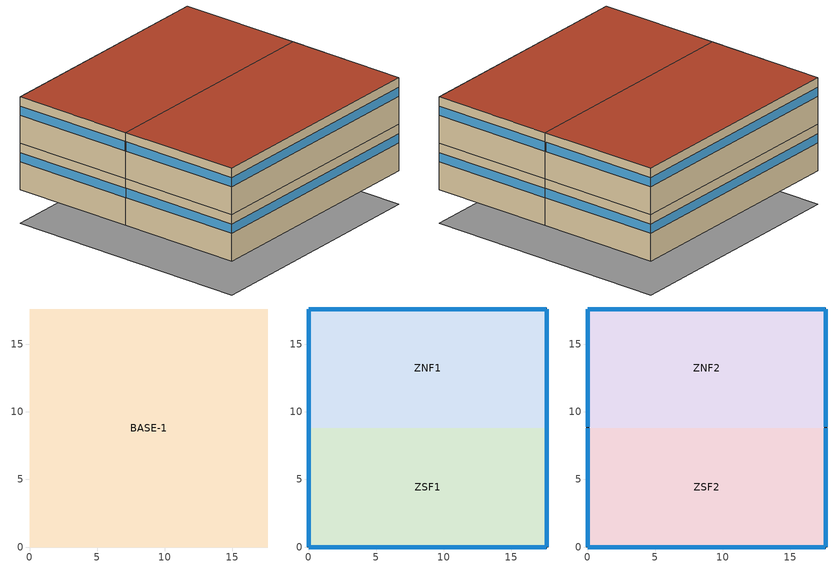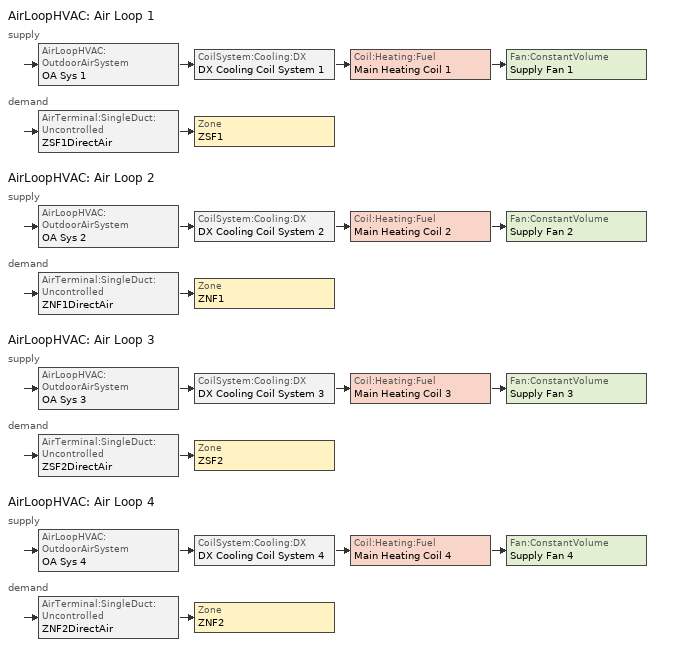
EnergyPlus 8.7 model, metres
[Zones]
BASE-1
 floor ground (SLABL): 0,17.59 17.59,17.59 17.59,0 0,0 z-2.44
ZSF1
 floor to BASE-1 (FLOORR): 0,8.79 17.59,8.79 17.59,0 0,0 z0
 wall outside (WALLR): 0,8.79 0,0 17.59,0 17.59,8.79 z0:3.35
 window (Dbl LoE (e2=.1) Clr 6mm/6mm Air): 17.59,0.01 17.59,8.79 / 0.01,0 17.58,0 / 0,8.79 0,0.01 z2.01:2.67
ZNF1
 floor to BASE-1 (FLOORR): 0,17.59 17.59,17.59 17.59,8.79 0,8.79 z0
 wall outside (WALLR): 17.59,8.79 17.59,17.59 0,17.59 0,8.79 z0:3.35
 window (Dbl LoE (e2=.1) Clr 6mm/6mm Air): 17.59,8.8 17.59,17.58 / 17.58,17.59 0.01,17.59 / 0,17.58 0,8.8 z2.01:2.67
ZSF2
 floor to ZSF1 (FLOORR): 0,8.79 17.59,8.79 17.59,0 0,0 z3.35
 wall outside (WALLR): 0,8.79 0,0 17.59,0 17.59,8.79 z3.35:6.71
 window (Dbl LoE (e2=.1) Clr 6mm/6mm Air): 17.59,0.01 17.59,8.79 / 0.01,0 17.58,0 / 0,8.79 0,0.01 z5.36:6.03
 roof outside (ROOFR): 0,0 17.59,0 17.59,8.79 0,8.79 z6.71
ZNF2
 floor to ZNF1 (FLOORR): 0,17.59 17.59,17.59 17.59,8.79 0,8.79 z3.35
 wall outside (WALLR): 17.59,8.79 17.59,17.59 0,17.59 0,8.79 z3.35:6.71
 window (Dbl LoE (e2=.1) Clr 6mm/6mm Air): 17.59,8.9 17.59,17.58 / 17.58,17.59 0.01,17.59 / 0,17.58 0,8.9 z5.36:6.03
 roof outside (ROOFR): 0,8.79 17.59,8.79 17.59,17.59 0,17.59 z6.71
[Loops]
AirLoopHVAC 'Air Loop 1'
 supply: AirLoopHVAC:OutdoorAirSystem 'OA Sys 1' > CoilSystem:Cooling:DX 'DX Cooling Coil System 1' > Coil:Heating:Fuel 'Main Heating Coil 1' > Fan:ConstantVolume 'Supply Fan 1'
 demand: AirTerminal:SingleDuct:Uncontrolled 'ZSF1DirectAir' > Zone 'ZSF1'
AirLoopHVAC 'Air Loop 2'
 supply: AirLoopHVAC:OutdoorAirSystem 'OA Sys 2' > CoilSystem:Cooling:DX 'DX Cooling Coil System 2' > Coil:Heating:Fuel 'Main Heating Coil 2' > Fan:ConstantVolume 'Supply Fan 2'
 demand: AirTerminal:SingleDuct:Uncontrolled 'ZNF1DirectAir' > Zone 'ZNF1'
AirLoopHVAC 'Air Loop 3'
 supply: AirLoopHVAC:OutdoorAirSystem 'OA Sys 3' > CoilSystem:Cooling:DX 'DX Cooling Coil System 3' > Coil:Heating:Fuel 'Main Heating Coil 3' > Fan:ConstantVolume 'Supply Fan 3'
 demand: AirTerminal:SingleDuct:Uncontrolled 'ZSF2DirectAir' > Zone 'ZSF2'
AirLoopHVAC 'Air Loop 4'
 supply: AirLoopHVAC:OutdoorAirSystem 'OA Sys 4' > CoilSystem:Cooling:DX 'DX Cooling Coil System 4' > Coil:Heating:Fuel 'Main Heating Coil 4' > Fan:ConstantVolume 'Supply Fan 4'
 demand: AirTerminal:SingleDuct:Uncontrolled 'ZNF2DirectAir' > Zone 'ZNF2'
[Building]
Building: North Axis {deg}=0; Terrain=City; Loads Convergence Tolerance Value=0.04; Temperature Convergence Tolerance Value {deltaC}=0.4; Solar Distribution=FullInteriorAndExterior; Maximum Number of Warmup Days=25; Minimum Number of Warmup Days=6
[Site:Location]
CHICAGO_IL_USA TMY2-94846: Latitude {deg}=41.78; Longitude {deg}=-87.75; Time Zone {hr}=-6; Elevation {m}=190
[SizingPeriod:DesignDay] Humidity Condition Type=Wetbulb; Barometric Pressure {Pa}=99063; Rain Indicator=No; Snow Indicator=No; Daylight Saving Time Indicator=No; Solar Model Indicator=ASHRAEClearSky
Name | Month | Day of Month | Day Type | Maximum Dry-Bulb Temperature {C} | Daily Dry-Bulb Temperature Range {deltaC} | Wetbulb or DewPoint at Maximum Dry-Bulb {C} | Wind Speed {m/s} | Wind Direction {deg} | Sky Clearness
CHICAGO_IL_USA Annual Heating 99% Design Conditions DB | 1 | 8 | WinterDesignDay | -17.3 | 0 | -17.3 | 4.9 | 270 | 0
CHICAGO_IL_USA Annual Cooling 1% Design Conditions DB/MCWB | 7 | 3 | SummerDesignDay | 31.5 | 10.7 | 23 | 5.3 | 230 | 1
[Site:GroundTemperature:BuildingSurface]
20.03, 20.03, 20.13, 20.3, 20.43, 20.52, 20.62, 20.77, 20.78, 20.55, 20.44, 20.2
[Material] Thermal Absorptance=0.9
Name | Roughness | Thickness {m} | Conductivity {W/m-K} | Density {kg/m3} | Specific Heat {J/kg-K} | Solar Absorptance | Visible Absorptance
ST01 | MediumRough | 0.0254 | 1.802 | 2243 | 837 | 0.65 | 0.65
GP02 | MediumSmooth | 0.0159 | 0.16 | 801 | 837 | 0.75 | 0.75
BR01 | VeryRough | 0.0095 | 0.162 | 1121 | 1464 | 0.7 | 0.7
CC24 | MediumRough | 0.1016 | 0.36 | 1282 | 837 | 0.65 | 0.65
AC02 | MediumSmooth | 0.0127 | 0.057 | 288 | 1339 | 0.7 | 0.7
CC15 | MediumRough | 0.1524 | 1.802 | 2243 | 837 | 0.65 | 0.65
WD10 | MediumSmooth | 0.667 | 0.115 | 513 | 1381 | 0.78 | 0.78
[Material:NoMass] Roughness=Rough
Name | Thermal Resistance {m2-K/W} | Thermal Absorptance | Solar Absorptance | Visible Absorptance
IN-W | 1.10949 | 0.65 | 0.65 | 0.65
IN-R | 2.34226 | 0.65 | 0.65 | 0.65
CP01 | 0.367 | 0.9 | 0.75 | 0.75
[Material:AirGap]
Name | Thermal Resistance {m2-K/W}
AL21 | 0.157
AL33 | 0.162
[WindowMaterial:Glazing] Optical Data Type=SpectralAverage; Infrared Transmittance at Normal Incidence=0
Name | Thickness {m} | Solar Transmittance at Normal Incidence | Front Side Solar Reflectance at Normal Incidence | Back Side Solar Reflectance at Normal Incidence | Visible Transmittance at Normal Incidence | Front Side Visible Reflectance at Normal Incidence | Back Side Visible Reflectance at Normal Incidence | Front Side Infrared Hemispherical Emissivity | Back Side Infrared Hemispherical Emissivity | Conductivity {W/m-K}
CLEAR 6MM | 0.006 | 0.775 | 0.071 | 0.071 | 0.881 | 0.08 | 0.08 | 0.84 | 0.84 | 0.9
LoE CLEAR 6MM | .006 | .6 | .17 | .22 | .84 | .055 | .078 | .84 | .1 | .9
[WindowMaterial:Gas]
AIR 6MM: Gas Type=Air; Thickness {m}=.0063
[Construction]
Dbl LoE (e2=.1) Clr 6mm/6mm Air: LoE CLEAR 6MM, AIR 6MM, CLEAR 6MM
WALLR: ST01, IN-W, AL21, GP02
ROOFR: BR01, CC24, IN-R, AL33, AC02
FLOORR: CC24, CP01
SLABL: CC15
FURNITURE: WD10
[Zone] Type=1; Multiplier=1
Name | Ceiling Height {m} | Volume {m3}
ZSF1; ZNF1; ZSF2; ZNF2 | 3.048 | 453.12
BASE-1 | 2.4384 | 724.992
[InternalMass] Construction=FURNITURE; Surface Area {m2}=77
Name | Zone
ZSF1-MASS | ZSF1
ZNF1-MASS | ZNF1
ZSF2-MASS | ZSF2
ZNF2-MASS | ZNF2
[People] Number of People Schedule=OCC-SCHED; Number of People Calculation Method=people; Number of People=3.27; Fraction Radiant=0.7; Activity Level Schedule=ZSF1-ActSchd
Name | Zone or ZoneList
ZSF1 People 1 | ZSF1
ZNF1 People 1 | ZNF1
ZSF2 People 1 | ZSF2
ZNF2 People 1 | ZNF2
[Lights] Schedule=LIT-SCHED; Design Level Calculation Method=LightingLevel; Lighting Level {W}=3025; Return Air Fraction=0; Fraction Radiant=0.35; Fraction Visible=0.35; Fraction Replaceable=0
Name | Zone or ZoneList
ZSF1 Lights 1 | ZSF1
ZNF1 Lights 1 | ZNF1
ZSF2 Lights 1 | ZSF2
ZNF2 Lights 1 | ZNF2
[ElectricEquipment] Schedule=EQP-SCHED; Design Level Calculation Method=EquipmentLevel; Design Level {W}=687.5; Fraction Latent=0; Fraction Radiant=0.7; Fraction Lost=0
Name | Zone or ZoneList
ZSF1 ElecEq 1 | ZSF1
ZNF1 ElecEq 1 | ZNF1
ZSF2 ElecEq 1 | ZSF2
ZNF2 ElecEq 1 | ZNF2
[OtherEquipment]
BASE-1 OthEq 1: Fuel Type=None; Zone or ZoneList=BASE-1; Schedule=AlwaysOn; Design Level Calculation Method=EquipmentLevel; Design Level {W}=726; Fraction Latent=0; Fraction Radiant=0.7; Fraction Lost=0
[ZoneInfiltration:DesignFlowRate] Schedule=INF-SCHED; Design Flow Rate Calculation Method=flow/zone; Constant Term Coefficient=1; Temperature Term Coefficient=0.03636; Velocity Term Coefficient=0; Velocity Squared Term Coefficient=0
Name | Zone or ZoneList | Design Flow Rate {m3/s}
ZSF1 Infil 1 | ZSF1 | 0.043
ZNF1 Infil 1 | ZNF1 | 0.043
ZSF2 Infil 1 | ZSF2 | 0.043
ZNF2 Infil 1 | ZNF2 | 0.043
BASE-1 Infil 1 | BASE-1 | 0.402
[Sizing:Zone] Zone Cooling Design Supply Air Temperature Input Method=SupplyAirTemperature; Zone Cooling Design Supply Air Temperature {C}=14; Zone Heating Design Supply Air Temperature Input Method=SupplyAirTemperature; Zone Heating Design Supply Air Temperature {C}=50; Zone Cooling Design Supply Air Humidity Ratio {kgWater/kgDryAir}=0.009; Zone Heating Design Supply Air Humidity Ratio {kgWater/kgDryAir}=0.004; Zone Heating Sizing Factor=0; Zone Cooling Sizing Factor=0; Cooling Design Air Flow Method=DesignDay; Cooling Design Air Flow Rate {m3/s}=0; Heating Design Air Flow Method=DesignDay; Heating Design Air Flow Rate {m3/s}=0
Name | Design Specification Outdoor Air Object
ZSF1 | SZ DSOA ZSF1
ZNF1 | SZ DSOA ZNF1
ZSF2 | SZ DSOA ZSF2
ZNF2 | SZ DSOA ZNF2
[DesignSpecification:OutdoorAir] Outdoor Air Method=FLOW/PERSON; Outdoor Air Flow per Person {m3/s-person}=0.00944; Outdoor Air Flow per Zone Floor Area {m3/s-m2}=0; Outdoor Air Flow per Zone {m3/s}=0
SZ DSOA ZSF1; SZ DSOA ZNF1; SZ DSOA ZSF2; SZ DSOA ZNF2
[AirLoopHVAC]
Name | Design Supply Air Flow Rate {m3/s}
Air Loop 1 | 0.71
Air Loop 2 | 0.67
Air Loop 3 | 0.79
Air Loop 4 | 0.75
[ExternalInterface:FunctionalMockupUnitExport:To:Schedule]
Schedule=FMU_out; FMU Variable=Q; Initial Value=1
[ExternalInterface:FunctionalMockupUnitExport:From:Variable]
Name | Output:Variable Index Key | Output:Variable | FMU Variable
 | ZSF2 | Zone Air Temperature | zs2Temp
 | ZNF2 | Zone Air Temperature | zn2Temp
 | Environment | Site Outdoor Air Wetbulb Temperature | outdorWbTemp
 | Environment | Site Outdoor Air Drybulb Temperature | outdoorDbTemp
 | Environment | Site Outdoor Air Relative Humidity | outdoorRelHumidity
 | AIR LOOP AVAIL | Availability Manager Scheduled Control Status | flag
 | Whole Building | Facility Total HVAC Electric Demand Power | hvacDemand
 | Whole Building | Facility Total Building Electric Demand Power | nonHvacDemand
 | Whole Building | Facility Total Electric Demand Power | totalDemand
 | Environment | Site Diffuse Solar Radiation Rate per Area | diffuseSolarRad
 | Environment | Site Direct Solar Radiation Rate per Area | directSolarRad
[AvailabilityManager:Scheduled]
Air Loop Avail: Schedule=FMU_out
[ZoneControl:Thermostat] Control Type Schedule=Zone Control Type Sched; Control 1=DualSetPoint
Name | Zone or ZoneList
South zone1 | ZSF1
North zone1 | ZNF1
South zone2 | ZSF2
North zone2 | ZNF2
[ThermostatSetpoint:DualSetpoint]
DualSetPoint: Heating Setpoint Temperature Schedule=HTG-SCHED; Cooling Setpoint Temperature Schedule=CLG-SCHED
[Zone equipment]
ZSF1: ZSF1DirectAir
ZNF1: ZNF1DirectAir
ZSF2: ZSF2DirectAir
ZNF2: ZNF2DirectAir
[AirTerminal:SingleDuct:Uncontrolled] Availability Schedule=FAN-SCHED
Name | Maximum Air Flow Rate {m3/s}
ZSF1DirectAir | 0.71
ZNF1DirectAir | 0.67
ZSF2DirectAir | 0.79
ZNF2DirectAir | 0.75
[CoilSystem:Cooling:DX] Availability Schedule=FMU_out
Name | Cooling Coil
DX Cooling Coil System 1 | ACDXCoil 1
DX Cooling Coil System 2 | ACDXCoil 2
DX Cooling Coil System 3 | ACDXCoil 3
DX Cooling Coil System 4 | ACDXCoil 4
[Coil:Heating:Fuel] Availability Schedule=FMU_out; Fuel Type=NaturalGas; Burner Efficiency=0.8; Nominal Capacity {W}=15000
Main Heating Coil 1; Main Heating Coil 2; Main Heating Coil 3; Main Heating Coil 4
[Coil:Cooling:DX:SingleSpeed] Availability Schedule=FMU_out; Gross Rated Sensible Heat Ratio=0.8; Gross Rated Cooling COP {W/W}=3; Total Cooling Capacity Function of Temperature Curve=WindACCoolCapFT; Total Cooling Capacity Function of Flow Fraction Curve=WindACCoolCapFFF; Energy Input Ratio Function of Temperature Curve=WindACEIRFT; Energy Input Ratio Function of Flow Fraction Curve=WindACEIRFFF; Part Load Fraction Correlation Curve=WindACPLFFPLR
Name | Gross Rated Total Cooling Capacity {W} | Rated Air Flow Rate {m3/s}
ACDXCoil 1 | 13228 | 0.71
ACDXCoil 2 | 12483 | 0.67
ACDXCoil 3 | 14719 | 0.79
ACDXCoil 4 | 13973 | 0.75
[Fan:ConstantVolume] Availability Schedule=FAN-SCHED; Fan Total Efficiency=0.7; Pressure Rise {Pa}=600; Motor Efficiency=0.9; Motor In Airstream Fraction=1
Name | Maximum Flow Rate {m3/s}
Supply Fan 1 | 0.71
Supply Fan 2 | 0.67
Supply Fan 3 | 0.79
Supply Fan 4 | 0.75
[Controller:OutdoorAir] Minimum Outdoor Air Flow Rate {m3/s}=0.032; Economizer Control Type=NoEconomizer; Economizer Control Action Type=ModulateFlow; Economizer Maximum Limit Dry-Bulb Temperature {C}=19; Economizer Minimum Limit Dry-Bulb Temperature {C}=4; Lockout Type=NoLockout; Minimum Limit Type=FixedMinimum; Minimum Outdoor Air Schedule=Min OA Sched
Name | Maximum Outdoor Air Flow Rate {m3/s}
OA Controller 1 | 0.71
OA Controller 2 | 0.67
OA Controller 3 | 0.79
OA Controller 4 | 0.75
[SetpointManager:SingleZone:Reheat] Control Variable=Temperature; Minimum Supply Air Temperature {C}=14; Maximum Supply Air Temperature {C}=45
Name | Control Zone | Setpoint Node or NodeList
Supply Air Temp Manager 1 | ZSF1 | Supply Air 1 Temp Nodes
Supply Air Temp Manager 2 | ZNF1 | Supply Air 2 Temp Nodes
Supply Air Temp Manager 3 | ZSF2 | Supply Air 3 Temp Nodes
Supply Air Temp Manager 4 | ZNF2 | Supply Air 4 Temp Nodes
[SetpointManager:MixedAir] Control Variable=Temperature
Name | Setpoint Node or NodeList
Mixed Air Temp Manager 1 | Mixed Air 1 Nodes
Mixed Air Temp Manager 2 | Mixed Air 2 Nodes
Mixed Air Temp Manager 3 | Mixed Air 3 Nodes
Mixed Air Temp Manager 4 | Mixed Air 4 Nodes
[Schedule:Compact]
OCC-SCHED: Through: 12/31, For: Weekdays SummerDesignDay CustomDay1 CustomDay2, Until: 8:00, 0, Until: 9:00, 0.333333, Until: 10:00, 0.666667, Until: 17:00, 1, Until: 18:00, 0.5, Until: 24:00, 0, For: Weekends WinterDesignDay Holidays, Until: 8:00, 0, Until: 9:00, 0.0666667, Until: 10:00, 0.133333, Until: 12:00, 0.2, Until: 13:00, 0.1, Until: 24:00, 0
LIT-SCHED: Through: 12/31, For: Weekdays SummerDesignDay CustomDay1 CustomDay2, Until: 8:00, 0.2, Until: 17:00, 0.9, Until: 24:00, 0.2, For: Weekends Holidays WinterDesignDay, Until: 24:00, 0.2
EQP-SCHED: Through: 12/31, For: Weekdays SummerDesignDay CustomDay1 CustomDay2, Until: 8:00, 0.17, Until: 17:00, 1, Until: 24:00, 0.17, For: Weekends WinterDesignDay Holidays, Until: 24:00, 0.17
INF-SCHED: Through: 12/31, For: Weekdays SummerDesignDay CustomDay1 CustomDay2, Until: 7:00, 1, Until: 8:00, 0, Until: 18:00, 0, Until: 24:00, 1, For: Weekends WinterDesignDay Holidays, Until: 7:00, 1, Until: 13:00, 0, Until: 24:00, 1
ZSF1-ACTSCHD: Through: 12/31, For: Alldays, Until: 24:00, 149.43
FAN-SCHED: Through: 12/31, For: Weekdays SummerDesignDay WinterDesignDay CustomDay1 CustomDay2, Until: 7:00, 0, Until: 18:00, 1, Until: 24:00, 0, For: Weekends Holidays, Until: 7:00, 0, Until: 13:00, 1, Until: 24:00, 0
CLG-SCHED: Through: 12/31, For: Weekdays SummerDesignDay WinterDesignDay CustomDay1 CustomDay2, Until: 7:00, 40, Until: 18:00, 23.9, Until: 24:00, 40, For: Weekends Holidays, Until: 7:00, 40, Until: 13:00, 23.9, Until: 24:00, 32.2
HTG-SCHED: Through: 12/31, For: Weekdays SummerDesignDay WinterDesignDay CustomDay1 CustomDay2, Until: 7:00, 12.8, Until: 18:00, 21.1, Until: 24:00, 12.8, For: Weekends Holidays, Until: 7:00, 12.8, Until: 13:00, 21.1, Until: 24:00, 12.8
ZONE CONTROL TYPE SCHED: Through: 12/31, For: Alldays, Until: 24:00, 4
MIN OA SCHED: Through: 12/31, For: Weekdays, Until: 6:00, 0.02, Until: 18:00, 1, Until: 24:00, 0.02, For: Weekends Holidays SummerDesignDay WinterDesignDay CustomDay1 CustomDay2, Until: 24:00, 0.02
ALWAYSON: Through: 12/31, For: Alldays, Until: 24:00, 1
[Curve:Biquadratic] Minimum Value of x=12.77778; Maximum Value of x=23.88889; Minimum Value of y=18; Maximum Value of y=46.11111; Input Unit Type for X=Temperature; Input Unit Type for Y=Temperature; Output Unit Type=Dimensionless
Name | Coefficient1 Constant | Coefficient2 x | Coefficient3 x**2 | Coefficient4 y | Coefficient5 y**2 | Coefficient6 x*y
WindACCoolCapFT | 0.942588 | 0.00954335 | 0.00068377 | -0.0110427 | 5.249e-06 | -9.72e-06
WindACEIRFT | 0.342414 | 0.034885 | -0.0006237 | 0.00497722 | 0.000437951 | -0.000728028
[Curve:Quadratic]
Name | Coefficient1 Constant | Coefficient2 x | Coefficient3 x**2 | Minimum Value of x | Maximum Value of x
WindACCoolCapFFF | 0.8 | 0.2 | 0 | 0.5 | 1.5
WindACEIRFFF | 1.1552 | -0.1808 | 0.0256 | 0.5 | 1.5
WindACPLFFPLR | 0.85 | 0.15 | 0 | 0 | 1
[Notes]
SmOffPSZ.idf
Basic file description:  2 story building with basement. Each floor divided into a north & a south zone.
Each of the 4 occupied zones served by a PSZ system
Highlights:              PSZ system; furniture
Simulation Location/Run: CHICAGO_IL_USA TMY2-94846, annual run
Location:                Chicago, IL
Design Days:             2 Design Days to facilitate reverse DD testing.
Run Period (Weather File): Oct 1 - Sept 30! CHICAGO_IL_USA TMY2-94846
Run Control:             annual run
Building:                Square 2 story building plus basement. Each floor has 2 thermal zones:
one north facing, the other south facing. Each floor is about 3330
square feet. Windows run the length of each facade. The window to
wall ratio is 0.2. The walls are stone, insulation, air-space, and
gyp-board. The roof is built-up roofing, 4" conc., insulation,
air-space,and accoustic tile. The floors are 4" light-weight conc.,
pad, and carpet. The windows are Dbl LoE (e2=.1) Clr 6mm/6mm Air.
Furniture is modeled as 8 inches of wood covering 1/2 the floor
area. There is an unconditioned basement with a heat source representing
the equipment room..
Floor Area:        618.7 m2 (6657 ft2)
Number of Stories: 1
Internal gains description:     lighting is 1.8 watts/ft2, office equip is 0.4 watts/ft2. There is 1 occupant
per 509 ft2 of floor area. The infiltration is 0.3 air changes per hour.
Interzone Surfaces:             there are floor/ceiling interzone surfaces between all the zones;
Internal Mass:                  furniture covering 1/2 the floor area in each occupied zone
Windows:                        Dbl LoE (e2=.1) Clr 6mm/6mm Air
Doors:                          none
Detached Shading:               None
Daylight:                       None
Natural Ventilation:            None
Compact Schedules:              yes
HVAC:                           Each zone (basement is unconditioned but has a heat source) is
served by a packaged single zone system consisting of an outside
air economizer, DX coil, gas heating coil, and draw through supply
air fan. There is night set up and setback. The fans are scheduled
off at night. The thermostat is dual setpoint with deadband.
Zonal Equipment:                Direct Air
Central Air Handling Equipment: Yes
System Equipment Autosize:      No
Purchased Cooling:              None
Purchased Heating:              None
Coils:                          Coil:Cooling:DX:SingleSpeed, Coil:Heating:Fuel
Pumps:                          None
Boilers:                        None
Chillers:                       None
Standard Reports:               All Summary Predefined Reports
Timestep or timeStep Variables:   timeStep
Time bins Report:               None
HTML Report:                    Predefined All Summary
Environmental Emissions:        None
Utility Tariffs:                None
